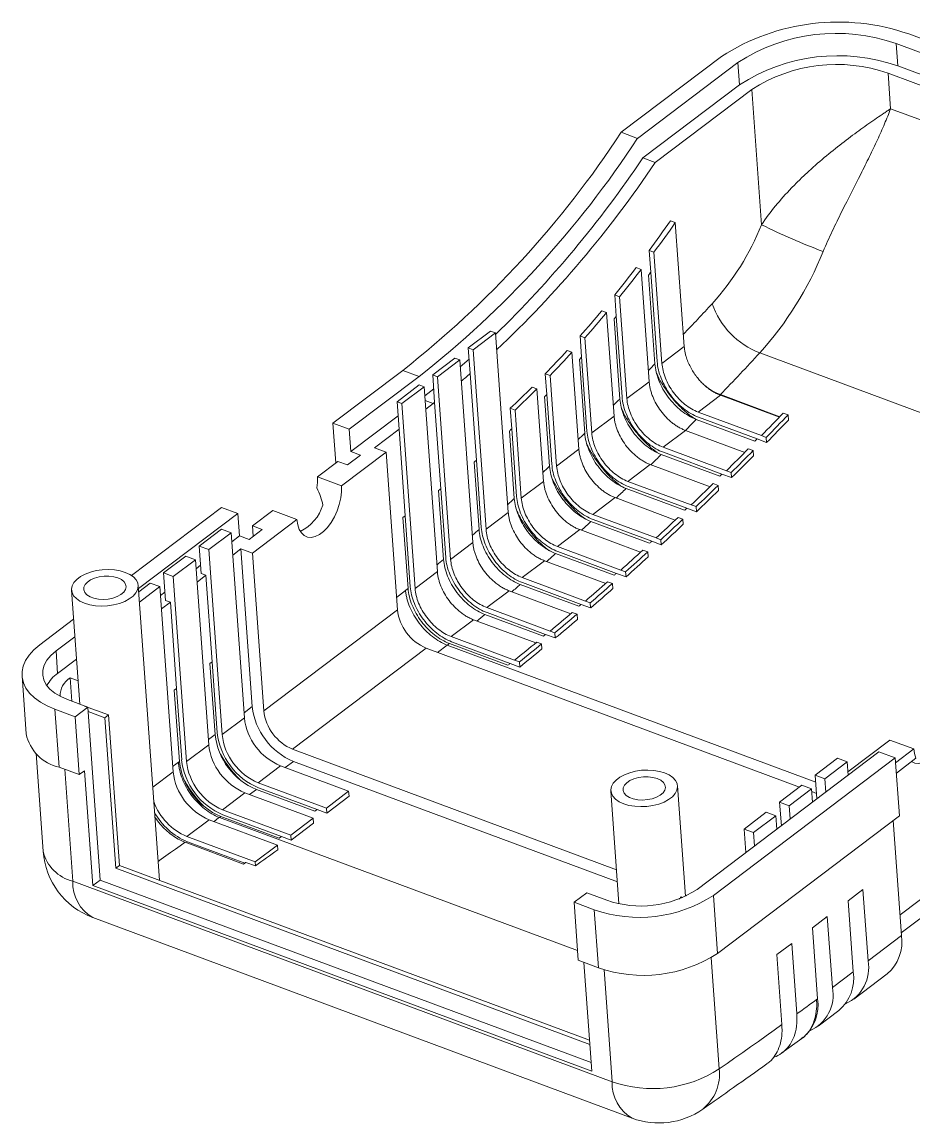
# Model space of a CAD drawing. Header units: inches. Extents: x 1958 to 3526, y 519 to 822.
# Drawn here: x 2236.52 to 2273.22, y 593.51 to 638.81 of the extents above; entities that cross this region are included whole.
import ezdxf

# ---------------------------------------------------------------- set-up
doc = ezdxf.new("R2010")
doc.units = ezdxf.units.IN

msp = doc.modelspace()

# ---------------------------------------------------------------- linework, layer by layer
at = {"color": 7, "linetype": 'Continuous', "lineweight": 15}
for p, q in [((2272.999, 638.32), (2292.026, 631.241)), ((2291.507, 630.848), (2272.48, 637.927)), ((2272.546, 637.007), (2272.48, 637.927)), ((2265.298, 637.395), (2261.175, 634.276)), ((2265.969, 637.145), (2261.846, 634.026)), ((2266.035, 636.224), (2265.969, 637.145)), ((2291.573, 629.928), (2272.546, 637.007)), ((2272.149, 636.707), (2291.176, 629.628)), ((2272.254, 635.243), (2272.149, 636.707)), ((2266.035, 636.224), (2262.062, 633.22)), ((2262.576, 633.029), (2266.548, 636.034)), ((2266.548, 636.034), (2266.947, 630.47)), ((2261.175, 634.276), (2261.846, 634.026)), ((2262.062, 633.22), (2262.576, 633.029)), ((2263.398, 630.56), (2263.201, 630.633)), ((2263.398, 630.56), (2263.764, 625.461)), ((2262.387, 628.514), (2262.322, 629.412)), ((2262.52, 629.339), (2262.322, 629.412)), ((2262.52, 629.339), (2262.848, 624.768)), ((2261.991, 628.635), (2261.793, 628.709)), ((2261.991, 628.635), (2262.323, 624.008)), ((2262.561, 624.749), (2262.299, 628.397)), ((2262.651, 624.841), (2262.387, 628.514)), ((2260.971, 626.704), (2260.908, 627.582)), ((2261.106, 627.509), (2260.908, 627.582)), ((2261.106, 627.509), (2261.407, 623.315)), ((2260.573, 626.859), (2260.375, 626.933)), ((2260.573, 626.859), (2260.879, 622.6)), ((2261.119, 623.3), (2260.883, 626.595)), ((2261.209, 623.389), (2260.971, 626.704)), ((2255.799, 626.094), (2254.883, 625.401)), ((2255.996, 626.021), (2255.799, 626.094)), ((2255.996, 626.021), (2255.08, 625.328)), ((2255.996, 626.021), (2256.527, 618.631)), ((2259.546, 625.031), (2259.484, 625.894)), ((2259.681, 625.821), (2259.484, 625.894)), ((2259.681, 625.821), (2259.962, 621.907)), ((2254.959, 624.344), (2254.883, 625.401)), ((2254.883, 625.401), (2255.08, 625.328)), ((2255.08, 625.328), (2255.611, 617.938)), ((2259.145, 625.223), (2258.947, 625.296)), ((2259.145, 625.223), (2259.431, 621.234)), ((2263.764, 625.461), (2262.848, 624.768)), ((2254.333, 624.986), (2253.417, 624.293)), ((2254.53, 624.912), (2253.614, 624.219)), ((2254.53, 624.912), (2254.333, 624.986)), ((2254.53, 624.912), (2255.07, 617.393)), ((2254.916, 624.945), (2254.551, 624.626)), ((2259.675, 621.893), (2259.457, 624.931)), ((2259.765, 621.98), (2259.546, 625.031)), ((2252.188, 624.479), (2249.316, 622.306)), ((2252.859, 624.229), (2252.188, 624.479)), ((2253.498, 623.163), (2253.417, 624.293)), ((2253.417, 624.293), (2253.614, 624.219)), ((2255.215, 620.78), (2254.959, 624.344)), ((2258.111, 623.49), (2258.05, 624.341)), ((2258.247, 624.267), (2258.05, 624.341)), ((2258.247, 624.267), (2258.515, 620.541)), ((2252.859, 624.229), (2249.987, 622.057)), ((2252.867, 623.877), (2251.951, 623.184)), ((2253.065, 623.803), (2252.867, 623.877)), ((2253.614, 624.219), (2254.154, 616.7)), ((2262.323, 624.008), (2261.407, 623.315)), ((2253.065, 623.803), (2252.148, 623.11)), ((2253.065, 623.803), (2253.611, 616.197)), ((2253.458, 623.721), (2253.091, 623.435)), ((2257.707, 623.719), (2257.51, 623.792)), ((2257.707, 623.719), (2257.981, 619.911)), ((2258.227, 620.53), (2258.021, 623.398)), ((2258.318, 620.614), (2258.111, 623.49)), ((2265.253, 623.455), (2264.337, 622.762)), ((2265.251, 623.479), (2267.694, 622.57)), ((2265.253, 623.455), (2267.678, 622.553)), ((2252.032, 622.054), (2251.951, 623.184)), ((2251.951, 623.184), (2252.148, 623.11)), ((2252.148, 623.11), (2252.695, 615.504)), ((2253.13, 622.885), (2253.438, 623.118)), ((2253.753, 619.606), (2253.498, 623.163)), ((2256.667, 622.074), (2256.607, 622.917)), ((2256.804, 622.843), (2256.607, 622.917)), ((2251.993, 622.603), (2250.053, 621.136)), ((2256.804, 622.843), (2257.064, 619.218)), ((2260.879, 622.6), (2259.962, 621.907)), ((2266.67, 621.566), (2264.262, 622.462)), ((2264.337, 622.762), (2266.942, 621.793)), ((2266.76, 621.657), (2264.352, 622.553)), ((2267.841, 622.723), (2268.039, 622.649)), ((2268.054, 622.436), (2268.039, 622.649)), ((2249.433, 620.668), (2249.316, 622.306)), ((2249.987, 622.057), (2249.316, 622.306)), ((2249.987, 622.057), (2250.053, 621.136)), ((2251.024, 621.292), (2252.032, 622.054)), ((2252.287, 618.498), (2252.032, 622.054)), ((2256.867, 619.291), (2256.667, 622.074)), ((2263.811, 622.009), (2262.895, 621.316)), ((2263.811, 622.009), (2266.254, 621.1)), ((2256.776, 619.21), (2256.577, 621.989)), ((2266.67, 621.566), (2266.76, 621.657)), ((2267.155, 621.51), (2266.76, 621.657)), ((2266.942, 621.793), (2266.942, 621.796)), ((2266.942, 621.796), (2267.139, 621.723)), ((2267.155, 621.51), (2267.139, 621.723)), ((2249.666, 619.73), (2251.498, 621.116)), ((2250.448, 620.989), (2250.053, 621.136)), ((2251.498, 621.116), (2251.024, 621.292)), ((2251.964, 614.63), (2251.498, 621.116)), ((2259.431, 621.234), (2258.515, 620.541)), ((2262.895, 621.316), (2265.5, 620.347)), ((2265.318, 620.211), (2262.91, 621.107)), ((2266.402, 621.249), (2266.599, 621.175)), ((2266.614, 620.963), (2266.599, 621.175)), ((2249.519, 620.732), (2248.679, 620.097)), ((2249.519, 620.732), (2249.913, 620.585)), ((2249.913, 620.585), (2250.448, 620.989)), ((2255.323, 617.932), (2255.124, 620.703)), ((2255.413, 618.011), (2255.215, 620.78)), ((2265.228, 620.122), (2262.82, 621.018)), ((2262.367, 620.605), (2261.45, 619.912)), ((2262.367, 620.605), (2264.828, 619.69)), ((2265.228, 620.122), (2265.318, 620.211)), ((2265.713, 620.064), (2265.318, 620.211)), ((2265.5, 620.347), (2265.5, 620.349)), ((2265.5, 620.349), (2265.698, 620.276)), ((2265.713, 620.064), (2265.698, 620.276)), ((2249.666, 619.73), (2248.679, 620.097)), ((2257.981, 619.911), (2257.064, 619.218)), ((2261.45, 619.912), (2264.056, 618.943)), ((2264.959, 619.818), (2265.156, 619.744)), ((2265.171, 619.533), (2265.156, 619.744)), ((2253.662, 619.537), (2253.694, 619.561)), ((2253.866, 616.697), (2253.662, 619.537)), ((2253.957, 616.773), (2253.753, 619.606)), ((2263.783, 618.721), (2261.375, 619.617)), ((2263.873, 618.807), (2261.465, 619.703)), ((2244.735, 618.841), (2241.03, 616.039)), ((2245.406, 618.592), (2244.735, 618.841)), ((2260.919, 619.244), (2260.003, 618.551)), ((2260.919, 619.244), (2263.399, 618.321)), ((2264.056, 618.943), (2264.056, 618.945)), ((2264.056, 618.945), (2264.253, 618.872)), ((2264.268, 618.66), (2264.253, 618.872)), ((2245.406, 618.592), (2241.315, 615.498)), ((2245.472, 617.671), (2245.406, 618.592)), ((2246.846, 618.711), (2246.006, 618.075)), ((2246.846, 618.711), (2247.833, 618.344)), ((2252.196, 618.428), (2252.287, 618.498)), ((2252.406, 615.504), (2252.196, 618.428)), ((2252.497, 615.577), (2252.287, 618.498)), ((2256.527, 618.631), (2255.611, 617.938)), ((2260.003, 618.551), (2262.608, 617.582)), ((2263.513, 618.429), (2263.71, 618.356)), ((2264.268, 618.66), (2263.873, 618.807)), ((2243.813, 617.251), (2244.729, 617.944)), ((2245.124, 617.797), (2244.729, 617.944)), ((2245.867, 617.524), (2246.401, 617.929)), ((2246.001, 616.958), (2247.833, 618.344)), ((2246.006, 618.075), (2246.401, 617.929)), ((2246.006, 618.075), (2246.037, 617.657)), ((2259.468, 617.925), (2258.552, 617.232)), ((2259.468, 617.925), (2261.967, 616.995)), ((2262.335, 617.362), (2259.927, 618.258)), ((2262.426, 617.446), (2260.018, 618.342)), ((2263.726, 618.145), (2263.71, 618.356)), ((2244.208, 617.104), (2245.124, 617.797)), ((2245.671, 610.182), (2245.124, 617.797)), ((2245.472, 617.671), (2245.151, 617.428)), ((2245.472, 617.671), (2245.867, 617.524)), ((2246.037, 617.657), (2246.039, 617.654)), ((2262.608, 617.582), (2262.608, 617.583)), ((2262.608, 617.583), (2262.805, 617.51)), ((2262.82, 617.299), (2262.805, 617.51)), ((2243.894, 616.121), (2243.813, 617.251)), ((2243.813, 617.251), (2244.208, 617.104)), ((2244.208, 617.104), (2244.755, 609.489)), ((2245.19, 616.879), (2245.527, 617.134)), ((2245.527, 617.134), (2245.993, 610.648)), ((2245.527, 617.134), (2246.001, 616.958)), ((2255.07, 617.393), (2254.154, 616.7)), ((2258.552, 617.232), (2261.157, 616.263)), ((2260.975, 616.127), (2258.567, 617.023)), ((2262.064, 617.083), (2262.262, 617.01)), ((2262.82, 617.299), (2262.426, 617.446)), ((2242.347, 616.142), (2243.264, 616.835)), ((2242.742, 615.996), (2243.658, 616.689)), ((2243.658, 616.689), (2243.264, 616.835)), ((2244.205, 609.073), (2243.658, 616.689)), ((2246.001, 616.958), (2246.466, 610.472)), ((2258.014, 616.648), (2257.098, 615.955)), ((2258.014, 616.648), (2260.534, 615.71)), ((2260.884, 616.046), (2258.476, 616.942)), ((2262.277, 616.8), (2262.262, 617.01)), ((2242.428, 615.013), (2242.347, 616.142)), ((2242.347, 616.142), (2242.742, 615.996)), ((2243.87, 616.459), (2243.685, 616.319)), ((2243.894, 616.121), (2244.092, 616.048)), ((2253.611, 616.197), (2252.695, 615.504)), ((2261.37, 615.98), (2260.975, 616.127)), ((2261.157, 616.263), (2261.157, 616.264)), ((2261.157, 616.264), (2261.354, 616.19)), ((2261.37, 615.98), (2261.354, 616.19)), ((2241.325, 615.369), (2241.798, 615.727)), ((2242.192, 615.58), (2241.798, 615.727)), ((2242.742, 615.996), (2243.289, 608.38)), ((2243.724, 615.77), (2244.092, 616.048)), ((2244.347, 612.492), (2244.092, 616.048)), ((2259.43, 614.771), (2257.022, 615.667)), ((2257.098, 615.955), (2259.703, 614.985)), ((2259.521, 614.849), (2257.113, 615.745)), ((2260.612, 615.779), (2260.81, 615.706)), ((2260.825, 615.496), (2260.81, 615.706)), ((2238.563, 615.434), (2238.9, 610.743)), ((2242.177, 603.496), (2241.306, 615.631)), ((2241.355, 614.946), (2242.192, 615.58)), ((2242.739, 607.965), (2242.192, 615.58)), ((2242.404, 615.351), (2242.219, 615.211)), ((2256.557, 615.412), (2255.641, 614.719)), ((2256.557, 615.412), (2259.098, 614.467)), ((2242.258, 614.661), (2242.626, 614.939)), ((2242.428, 615.013), (2242.626, 614.939)), ((2242.881, 611.383), (2242.626, 614.939)), ((2259.916, 614.703), (2259.521, 614.849)), ((2259.703, 614.985), (2259.703, 614.986)), ((2259.703, 614.986), (2259.901, 614.912)), ((2259.916, 614.703), (2259.901, 614.912)), ((2251.964, 614.63), (2246.466, 610.472)), ((2257.973, 613.538), (2255.565, 614.434)), ((2255.641, 614.719), (2258.247, 613.749)), ((2258.064, 613.614), (2255.656, 614.51)), ((2259.157, 614.517), (2259.355, 614.444)), ((2259.37, 614.234), (2259.355, 614.444)), ((2238.649, 614.238), (2237.253, 613.182)), ((2255.098, 614.217), (2254.181, 613.524)), ((2255.098, 614.217), (2257.66, 613.264)), ((2238.7, 613.52), (2237.924, 612.932)), ((2254.181, 613.524), (2256.787, 612.555)), ((2258.459, 613.467), (2258.064, 613.614)), ((2258.247, 613.749), (2258.247, 613.75)), ((2258.247, 613.75), (2258.444, 613.676)), ((2258.459, 613.467), (2258.444, 613.676)), ((2247.656, 608.889), (2253.153, 613.047)), ((2253.153, 613.047), (2268.51, 607.334)), ((2269.177, 607.534), (2254.02, 613.174)), ((2256.513, 612.346), (2254.105, 613.242)), ((2256.604, 612.419), (2254.196, 613.315)), ((2257.699, 613.297), (2257.897, 613.223)), ((2257.912, 613.014), (2257.897, 613.223)), ((2237.99, 612.012), (2237.924, 612.932)), ((2238.766, 612.599), (2237.99, 612.012)), ((2244.255, 612.422), (2244.347, 612.492)), ((2244.557, 609.563), (2244.347, 612.492)), ((2256.787, 612.555), (2256.787, 612.555)), ((2256.787, 612.555), (2256.984, 612.482)), ((2244.466, 609.493), (2244.255, 612.422)), ((2256.999, 612.272), (2256.604, 612.419)), ((2256.999, 612.272), (2256.984, 612.482)), ((2236.525, 611.903), (2236.696, 609.518)), ((2238.503, 611.821), (2238.831, 611.699)), ((2238.572, 610.865), (2238.503, 611.821)), ((2242.79, 611.313), (2242.881, 611.383)), ((2243, 608.385), (2242.79, 611.313)), ((2243.092, 608.454), (2242.881, 611.383)), ((2238.397, 610.929), (2239.226, 610.621)), ((2237.878, 610.537), (2238.049, 608.152)), ((2237.878, 610.537), (2238.707, 610.228)), ((2239.226, 610.621), (2238.707, 610.228)), ((2238.878, 607.843), (2238.707, 610.228)), ((2239.099, 610.668), (2239.099, 610.668)), ((2240.086, 610.301), (2239.099, 610.668)), ((2239.226, 610.621), (2239.737, 603.508)), ((2239.239, 610.444), (2239.934, 610.186)), ((2240.086, 610.301), (2239.934, 610.186)), ((2240.531, 604.109), (2240.086, 610.301)), ((2239.934, 610.186), (2240.378, 603.993)), ((2244.755, 609.489), (2245.671, 610.182)), ((2243.289, 608.38), (2244.205, 609.073)), ((2260.981, 603.932), (2247.656, 608.889)), ((2272.229, 609.267), (2270.497, 607.957)), ((2273.216, 608.9), (2272.229, 609.267)), ((2273.216, 608.9), (2272.461, 608.329)), ((2237.105, 608.715), (2237.394, 604.689)), ((2271.775, 608.781), (2264.293, 603.121)), ((2272.446, 608.531), (2264.964, 602.872)), ((2269.156, 607.822), (2270.072, 608.515)), ((2270.072, 608.515), (2270.467, 608.369)), ((2271.775, 608.781), (2272.446, 608.531)), ((2272.618, 606.146), (2272.446, 608.531)), ((2272.491, 607.911), (2273.298, 608.521)), ((2238.878, 607.843), (2238.049, 608.152)), ((2239.092, 608.005), (2238.878, 607.843)), ((2239.432, 603.277), (2239.092, 608.005)), ((2243, 608.385), (2242.959, 608.354)), ((2246.242, 607.511), (2247.158, 608.204)), ((2249.961, 607.161), (2247.158, 608.204)), ((2261.017, 603.43), (2247.692, 608.387)), ((2269.551, 607.675), (2270.467, 608.369)), ((2270.467, 608.369), (2270.507, 607.821)), ((2246.242, 607.511), (2249.044, 606.468)), ((2269.551, 607.675), (2269.156, 607.822)), ((2269.226, 606.853), (2269.156, 607.822)), ((2269.59, 607.128), (2269.551, 607.675)), ((2270.505, 607.841), (2270.523, 607.834)), ((2244.776, 606.402), (2245.692, 607.095)), ((2248.495, 606.052), (2245.692, 607.095)), ((2246.165, 607.232), (2248.573, 606.336)), ((2246.257, 607.302), (2248.665, 606.406)), ((2249.044, 606.468), (2249.961, 607.161)), ((2249.976, 606.952), (2249.961, 607.161)), ((2260.748, 607.181), (2261.081, 602.534)), ((2263.817, 602.838), (2263.491, 607.377)), ((2267.69, 606.714), (2268.607, 607.407)), ((2268.085, 606.567), (2269.001, 607.26)), ((2268.607, 607.407), (2269.001, 607.26)), ((2269.001, 607.26), (2269.041, 606.712)), ((2269.009, 607.148), (2269.21, 607.073)), ((2249.059, 606.259), (2249.976, 606.952)), ((2267.76, 605.744), (2267.69, 606.714)), ((2268.085, 606.567), (2267.69, 606.714)), ((2244.776, 606.402), (2247.578, 605.359)), ((2244.791, 606.193), (2247.199, 605.297)), ((2248.665, 606.406), (2248.573, 606.336)), ((2248.665, 606.406), (2249.059, 606.259)), ((2249.059, 606.259), (2249.044, 606.468)), ((2272.618, 606.146), (2265.135, 600.487)), ((2266.224, 605.605), (2267.141, 606.298)), ((2266.619, 605.458), (2267.535, 606.151)), ((2267.141, 606.298), (2267.535, 606.151)), ((2267.535, 606.151), (2267.575, 605.604)), ((2268.124, 606.019), (2268.085, 606.567)), ((2243.31, 605.293), (2244.226, 605.986)), ((2247.029, 604.943), (2244.226, 605.986)), ((2244.645, 606.083), (2244.699, 606.123)), ((2244.645, 606.083), (2259.377, 600.602)), ((2244.699, 606.123), (2247.107, 605.228)), ((2247.578, 605.359), (2248.495, 606.052)), ((2247.593, 605.15), (2248.51, 605.843)), ((2248.51, 605.843), (2248.495, 606.052)), ((2272.702, 601.228), (2272.363, 605.953)), ((2243.31, 605.293), (2246.113, 604.25)), ((2247.199, 605.297), (2247.107, 605.228)), ((2247.199, 605.297), (2247.593, 605.15)), ((2247.593, 605.15), (2247.578, 605.359)), ((2266.619, 605.458), (2266.224, 605.605)), ((2266.294, 604.635), (2266.224, 605.605)), ((2266.659, 604.911), (2266.619, 605.458)), ((2245.638, 604.166), (2243.23, 605.062)), ((2243.325, 605.084), (2245.69, 604.204)), ((2246.113, 604.25), (2247.029, 604.943)), ((2247.043, 604.746), (2247.029, 604.943)), ((2240.531, 604.109), (2240.378, 603.993)), ((2240.378, 603.993), (2259.88, 596.738)), ((2240.531, 604.109), (2259.867, 596.915)), ((2245.73, 604.232), (2246.124, 604.085)), ((2246.124, 604.085), (2246.113, 604.25)), ((2272.694, 601.333), (2276.093, 603.904)), ((2238.612, 603.459), (2260.797, 595.205)), ((2239.432, 603.277), (2239.737, 603.508)), ((2259.933, 595.994), (2239.737, 603.508)), ((2259.959, 595.64), (2239.432, 603.277)), ((2259.234, 602.591), (2259.753, 602.984)), ((2259.753, 602.984), (2260.582, 602.676)), ((2271.117, 603.118), (2270.507, 602.656)), ((2271.328, 600.189), (2271.117, 603.118)), ((2259.234, 602.591), (2260.063, 602.283)), ((2259.234, 602.591), (2259.405, 600.206)), ((2263.707, 602.788), (2263.64, 602.813)), ((2263.863, 602.86), (2263.814, 602.878)), ((2264.964, 602.872), (2265.135, 600.487)), ((2270.507, 602.656), (2270.717, 599.727)), ((2260.234, 599.898), (2260.063, 602.283)), ((2239.437, 601.962), (2261.622, 593.708)), ((2269.651, 602.009), (2269.041, 601.547)), ((2269.862, 599.08), (2269.651, 602.009)), ((2269.041, 601.547), (2269.251, 598.618)), ((2271.328, 600.189), (2272.702, 601.228)), ((2268.185, 600.9), (2267.575, 600.438)), ((2268.394, 597.997), (2268.185, 600.9)), ((2267.575, 600.438), (2267.782, 597.557)), ((2260.234, 599.898), (2259.405, 600.206)), ((2259.637, 600.12), (2259.959, 595.64)), ((2269.862, 599.08), (2270.717, 599.727)), ((2270.741, 598.602), (2272.115, 599.641)), ((2269.21, 598.587), (2269.251, 598.618)), ((2269.275, 597.493), (2270.13, 598.14)), ((2267.783, 596.391), (2268.599, 596.981)), ((2268.609, 596.989), (2268.664, 597.031))]:
    msp.add_line(p, q, dxfattribs=at)
at = {"color": 8, "linetype": 'Continuous', "lineweight": 15}
for p, q in [((2273.679, 634.713), (2272.254, 635.243)), ((2266.872, 625.194), (2283.998, 618.822)), ((2253.438, 623.118), (2253.105, 623.242)), ((2252.302, 615.421), (2251.927, 615.137)), ((2253.622, 612.873), (2254.02, 613.174)), ((2245.993, 610.648), (2245.656, 610.393)), ((2244.466, 609.493), (2244.19, 609.285)), ((2238.281, 608.066), (2238.612, 603.459)), ((2241.902, 607.331), (2242.739, 607.965)), ((2247.353, 608.131), (2247.692, 608.387)), ((2245.887, 607.022), (2246.165, 607.232)), ((2272.641, 602.073), (2276.493, 604.987)), ((2264.879, 600.312), (2265.208, 595.735)), ((2260.797, 595.205), (2260.465, 599.82))]:
    msp.add_line(p, q, dxfattribs=at)
at = {"color": 7, "linetype": 'Continuous', "lineweight": 15, "flags": 128}
for points in [[(2247.833, 618.344), (2247.865, 618.125), (2247.928, 617.937), (2248.018, 617.787), (2248.133, 617.679), (2248.269, 617.617), (2248.422, 617.604), (2248.585, 617.64), (2248.755, 617.723), (2248.924, 617.851), (2249.087, 618.019), (2249.238, 618.222), (2249.373, 618.452), (2249.487, 618.703), (2249.576, 618.965), (2249.636, 619.229), (2249.667, 619.487), (2249.666, 619.73)], [(2240.774, 616.168), (2240.56, 616.232), (2240.325, 616.271), (2240.077, 616.286), (2239.823, 616.274), (2239.574, 616.238), (2239.337, 616.178), (2239.12, 616.095), (2238.931, 615.994), (2238.776, 615.876), (2238.66, 615.747), (2238.588, 615.611), (2238.562, 615.472), (2238.582, 615.336), (2238.649, 615.205), (2238.759, 615.086), (2238.909, 614.983), (2239.094, 614.898), (2239.308, 614.834), (2239.543, 614.795), (2239.792, 614.78), (2240.045, 614.791), (2240.294, 614.828), (2240.532, 614.888), (2240.748, 614.971), (2240.938, 615.072), (2241.093, 615.189), (2241.208, 615.318), (2241.28, 615.454), (2241.307, 615.593), (2241.286, 615.73), (2241.22, 615.86), (2241.109, 615.979), (2240.959, 616.083), (2240.774, 616.168)], [(2240.469, 615.937), (2240.295, 615.986), (2240.102, 616.009), (2239.9, 616.008), (2239.699, 615.98), (2239.512, 615.929), (2239.347, 615.856), (2239.213, 615.766), (2239.119, 615.663), (2239.069, 615.553), (2239.065, 615.442), (2239.108, 615.336), (2239.196, 615.241), (2239.323, 615.161), (2239.484, 615.102), (2239.668, 615.065), (2239.867, 615.054), (2240.07, 615.069), (2240.265, 615.108), (2240.443, 615.171), (2240.593, 615.253), (2240.707, 615.35), (2240.78, 615.457), (2240.807, 615.568), (2240.788, 615.677), (2240.722, 615.779), (2240.614, 615.867), (2240.469, 615.937)], [(2237.878, 610.537), (2237.561, 610.672), (2237.279, 610.83), (2237.037, 611.006), (2236.839, 611.2), (2236.687, 611.407), (2236.583, 611.625), (2236.53, 611.851), (2236.527, 612.081), (2236.576, 612.313), (2236.674, 612.542), (2236.821, 612.765), (2237.015, 612.979), (2237.253, 613.182)], [(2237.924, 612.932), (2237.715, 612.75), (2237.552, 612.556), (2237.44, 612.353), (2237.381, 612.147), (2237.375, 611.94), (2237.422, 611.738), (2237.523, 611.545), (2237.674, 611.363), (2237.873, 611.198), (2238.116, 611.053), (2238.397, 610.929)], [(2273.114, 608.387), (2273.251, 608.322), (2273.405, 608.307), (2273.57, 608.342), (2273.741, 608.425), (2273.912, 608.555), (2274.077, 608.725), (2274.23, 608.931), (2274.366, 609.165), (2274.48, 609.42)], [(2262.959, 607.914), (2262.745, 607.978), (2262.51, 608.017), (2262.262, 608.032), (2262.009, 608.021), (2261.759, 607.984), (2261.522, 607.924), (2261.305, 607.841), (2261.116, 607.74), (2260.961, 607.623), (2260.845, 607.494), (2260.773, 607.357), (2260.747, 607.218), (2260.767, 607.082), (2260.834, 606.952), (2260.944, 606.833), (2261.094, 606.729), (2261.279, 606.644), (2261.493, 606.58), (2261.728, 606.541), (2261.977, 606.526), (2262.23, 606.537), (2262.479, 606.574), (2262.717, 606.634), (2262.934, 606.717), (2263.123, 606.818), (2263.278, 606.935), (2263.393, 607.064), (2263.465, 607.201), (2263.492, 607.34), (2263.471, 607.476), (2263.405, 607.606), (2263.295, 607.725), (2263.144, 607.829), (2262.959, 607.914)], [(2262.654, 607.683), (2262.48, 607.732), (2262.287, 607.756), (2262.085, 607.754), (2261.884, 607.727), (2261.697, 607.675), (2261.532, 607.602), (2261.399, 607.512), (2261.304, 607.409), (2261.254, 607.299), (2261.25, 607.189), (2261.293, 607.082), (2261.381, 606.987), (2261.508, 606.907), (2261.669, 606.848), (2261.853, 606.811), (2262.052, 606.8), (2262.255, 606.815), (2262.45, 606.854), (2262.628, 606.917), (2262.778, 606.999), (2262.892, 607.096), (2262.965, 607.203), (2262.993, 607.314), (2262.973, 607.423), (2262.907, 607.525), (2262.799, 607.613), (2262.654, 607.683)], [(2246.124, 604.085), (2246.239, 604.167), (2246.354, 604.25), (2246.469, 604.332), (2246.584, 604.415), (2246.698, 604.498), (2246.813, 604.581), (2246.928, 604.663), (2247.043, 604.746)], [(2245.638, 604.166), (2245.649, 604.174), (2245.661, 604.183), (2245.672, 604.191), (2245.684, 604.199), (2245.695, 604.207), (2245.707, 604.215), (2245.718, 604.224), (2245.73, 604.232)], [(2268.394, 597.997), (2268.496, 598.071), (2268.598, 598.144), (2268.7, 598.218), (2268.802, 598.291), (2268.904, 598.365), (2269.006, 598.439), (2269.108, 598.513), (2269.21, 598.587)], [(2265.208, 595.735), (2265.53, 595.961), (2265.851, 596.187), (2266.173, 596.413), (2266.495, 596.641), (2266.817, 596.869), (2267.138, 597.098), (2267.46, 597.327), (2267.782, 597.557)]]:
    msp.add_lwpolyline(points, dxfattribs=at)
at = {"color": 8, "linetype": 'Continuous', "lineweight": 15, "flags": 128}
for points in [[(2242.959, 608.354), (2242.907, 608.316), (2242.855, 608.278), (2242.802, 608.24), (2242.75, 608.202), (2242.723, 608.183)], [(2244.415, 605.916), (2244.443, 605.936), (2244.493, 605.973), (2244.544, 606.009), (2244.595, 606.046), (2244.645, 606.083)], [(2242.121, 604.272), (2242.244, 604.359), (2242.441, 604.499), (2242.638, 604.639), (2242.835, 604.78), (2243.033, 604.921), (2243.23, 605.062)]]:
    msp.add_lwpolyline(points, dxfattribs=at)
at = {"color": 7, "linetype": 'Continuous', "lineweight": 15}
for centre, radius, start, end in [((2270.094, 629.992), 8.82, 70.7657, 122.9386), ((2270.019, 630.925), 7.422, 70.6328, 123.0716), ((2270.085, 630.005), 7.422, 70.6328, 123.0716), ((2270.032, 630.679), 6.388, 70.6496, 123.0548), ((2226.72, 656.86), 41.197, 308.1848, 326.7563), ((2227.391, 656.611), 41.197, 308.1848, 326.7563), ((2223.753, 659.004), 46.178, 314.2937, 326.0569), ((2224.428, 658.706), 45.984, 313.441, 326.0561), ((2215.977, 663.683), 57.64, 323.51865, 325.01358), ((2216.174, 663.61), 57.64, 323.51865, 325.01358), ((2256.672, 634.633), 11.086, 318.0438, 337.9471), ((2278.029, 652.568), 24.721, 243.3676, 249.7759), ((2256.272, 634.723), 14.253, 318.0438, 337.9471), ((2219.106, 661.329), 53.724, 321.0856, 322.6136), ((2219.304, 661.256), 53.724, 321.0856, 322.6136), ((2216.608, 662.82), 57.206, 323.0058, 323.1528), ((2268.075, 628.311), 3.341, 199.0402, 248.8974), ((2222.204, 658.786), 49.716, 318.5783, 320.1558), ((2222.401, 658.713), 49.716, 318.5783, 320.1558), ((2219.818, 660.302), 53.126, 320.6197, 320.7709), ((2225.201, 656.096), 45.689, 315.9702, 317.6139), ((2225.398, 656.023), 45.689, 315.9702, 317.6139), ((2168.001, 717.02), 134.935, 316.11377, 317.11575), ((2222.877, 657.684), 49.1, 318.1587, 318.3154), ((2233.198, 649.726), 33.433, 309.7881, 310.6077), ((2228.041, 653.301), 41.703, 313.233, 314.9608), ((2228.239, 653.227), 41.703, 313.233, 314.9608), ((2226.004, 654.754), 44.815, 315.5971, 315.7618), ((2235.105, 647.354), 30.389, 307.1044, 307.2459), ((2172.079, 713.076), 129.262, 315.20778, 315.49176), ((2173.232, 713.674), 131.237, 315.56569, 316.12942), ((2173.429, 713.601), 131.237, 315.56569, 316.12942), ((2228.601, 652.085), 41.09, 312.9094, 313.082), ((2173.315, 713.568), 131.455, 315.54905, 316.11169), ((2176.089, 710.856), 127.224, 314.6511, 315.22456), ((2176.286, 710.783), 127.224, 314.6511, 315.22456), ((2231.214, 649.13), 37.145, 310.066, 310.2498), ((2176.198, 710.723), 127.405, 314.63609, 315.2086), ((2246.638, 619.967), 2.045, 350.7673, 3.6451), ((2178.872, 708.021), 123.251, 313.72013, 314.304), ((2179.07, 707.948), 123.251, 313.72013, 314.304), ((2233.318, 646.5), 33.777, 307.1035, 307.2308), ((2178.95, 707.919), 123.476, 313.70699, 314.28968), ((2247.19, 619.462), 1.789, 295.9193, 342.921), ((2181.552, 705.202), 119.361, 312.77185, 313.36664), ((2180.414, 706.124), 120.788, 313.64694, 313.70623), ((2181.749, 705.128), 119.361, 312.77185, 313.36664), ((2181.656, 705.07), 119.547, 312.76039, 313.35416), ((2184.168, 702.357), 115.496, 311.80475, 312.41131), ((2183.462, 702.839), 116.307, 312.69917, 312.75992), ((2184.365, 702.283), 115.496, 311.80475, 312.41131), ((2184.268, 702.228), 115.687, 311.79519, 312.40067), ((2182.556, 703.856), 117.669, 311.73363, 311.79288), ((2186.751, 699.45), 111.607, 310.81754, 311.43703), ((2186.948, 699.376), 111.607, 310.81754, 311.43703), ((2190.332, 692.884), 99.201, 308.65963, 308.73625), ((2186.841, 699.332), 111.813, 310.80984, 311.42814), ((2185.287, 700.826), 113.59, 310.7474, 310.808), ((2253.913, 614.856), 1.962, 186.6242, 247.2243), ((2189.201, 696.594), 107.844, 309.8091, 310.44197), ((2189.398, 696.52), 107.844, 309.8091, 310.44197), ((2189.331, 696.427), 107.987, 309.80322, 310.4352), ((2193.299, 691.336), 101.169, 309.73696, 309.80412), ((2189.56, 693.783), 103.213, 308.64765, 308.70829), ((2191.577, 693.724), 104.118, 308.7778, 309.42501), ((2191.775, 693.65), 104.118, 308.7778, 309.42501), ((2191.673, 693.597), 104.313, 308.77424, 309.42021), ((2193.523, 690.95), 100.73, 308.70716, 308.77377), ((2238.871, 610.776), 1.517, 125.4936, 150.9257), ((2238.952, 611.084), 0.863, 121.3693, 181.1298), ((2248.761, 610.96), 2.786, 186.4169, 247.4316), ((2248.416, 610.698), 1.962, 186.6242, 247.2243), ((2248.099, 610.459), 2.444, 186.499, 247.3495), ((2238.422, 609.874), 1.762, 191.6583, 257.7898), ((2247.234, 609.805), 2.786, 186.4169, 247.4316), ((2247.326, 609.874), 2.786, 186.4169, 247.4316), ((2247.183, 609.766), 2.444, 186.5044, 247.3442), ((2246.633, 609.35), 2.444, 186.499, 247.3495), ((2274.451, 608.971), 1.238, 183.2699, 201.2886), ((2245.86, 608.765), 2.786, 186.4169, 247.4316), ((2248.916, 611.077), 4.859, 209.3968, 224.8104), ((2245.167, 608.241), 2.444, 186.499, 247.3495), ((2245.768, 608.696), 2.786, 186.4169, 247.4316), ((2245.717, 608.657), 2.444, 186.5044, 247.3442), ((2247.45, 609.969), 4.859, 209.3968, 224.8104), ((2244.264, 607.565), 2.464, 199.7153, 247.2166), ((2244.382, 607.628), 2.755, 209.1931, 247.4319), ((2240.536, 604.914), 3.15, 184.1073, 249.5924), ((2261.986, 606.655), 4.219, 250.5635, 303.1408), ((2261.913, 607.58), 5.61, 250.7523, 302.952), ((2262.961, 603.428), 0.915, 309.772, 317.8248), ((2270.951, 600.974), 1.77, 311.1544, 8.2697), ((2262.086, 605.179), 5.596, 250.6808, 303.0236), ((2269.738, 599.891), 1.617, 294.2019, 10.619), ((2268.966, 599.472), 1.77, 311.1544, 8.2697), ((2268.273, 598.782), 1.617, 294.2019, 10.619), ((2267.5, 598.363), 1.77, 311.1544, 8.2697), ((2262.46, 599.982), 5.058, 250.8024, 302.902), ((2262.721, 596.66), 3.15, 249.5924, 304.9733)]:
    msp.add_arc(centre, radius, start, end, dxfattribs=at)
at = {"color": 8, "linetype": 'Continuous', "lineweight": 15}
for centre, radius, start, end in [((2167.394, 717.798), 133.096, 316.36838, 317.11477), ((2171.248, 714.089), 127.749, 315.4522, 315.62576), ((2173.833, 711.511), 124.097, 314.52183, 314.69799), ((2176.774, 708.481), 119.875, 313.57397, 313.75383), ((2174.923, 710.219), 125.231, 314.30257, 314.57786), ((2179.159, 705.942), 116.391, 312.60842, 312.79115), ((2177.554, 707.491), 121.441, 313.3806, 313.64765), ((2181.947, 702.873), 112.245, 311.62283, 311.80978), ((2184.357, 700.126), 108.591, 310.61664, 310.80733), ((2179.959, 704.921), 117.921, 312.44175, 312.69943), ((2186.901, 697.118), 104.651, 309.58796, 309.78327), ((2182.959, 701.601), 113.446, 311.48382, 311.73358), ((2185.162, 699.074), 110.093, 310.50793, 310.74655), ((2187.565, 696.228), 106.369, 309.51128, 309.7387), ((2239.013, 605.074), 1.665, 193.3995, 256.0486), ((2240.262, 603.393), 1.652, 177.72, 240.0351), ((2263.353, 595.53), 1.866, 308.956, 6.3115), ((2262.448, 595.139), 1.652, 177.72, 240.0351)]:
    msp.add_arc(centre, radius, start, end, dxfattribs=at)
at = {"color": 7, "linetype": 'Continuous', "lineweight": 15}
msp.add_ellipse((2247.368, 619.551), major_axis=(-1.272, 1.697), ratio=0.541533, start_param=3.98506, end_param=4.37495, dxfattribs=at)
for points, knots in [([(2266.947, 630.47), (2267.121, 630.737), (2267.314, 630.995), (2267.727, 631.498), (2267.947, 631.743), (2268.297, 632.105), (2268.415, 632.223), (2268.653, 632.454), (2268.772, 632.566), (2269.132, 632.895), (2269.374, 633.105), (2269.86, 633.509), (2270.104, 633.703), (2270.58, 634.068), (2270.81, 634.239), (2271.257, 634.561), (2271.473, 634.712), (2271.78, 634.923), (2271.879, 634.991), (2272.023, 635.088), (2272.071, 635.12), (2272.164, 635.183), (2272.21, 635.214), (2272.254, 635.243)], [0, 0, 0, 0, 0.125, 0.125, 0.25, 0.25, 0.3125, 0.3125, 0.375, 0.375, 0.5, 0.5, 0.625, 0.625, 0.75, 0.75, 0.875, 0.875, 0.9375, 0.9375, 0.96875, 0.96875, 1, 1, 1, 1]), ([(2269.483, 629.372), (2269.601, 629.655), (2269.727, 629.932), (2269.984, 630.479), (2270.117, 630.75), (2270.516, 631.553), (2270.777, 632.061), (2271.148, 632.797), (2271.268, 633.039), (2271.499, 633.512), (2271.609, 633.741), (2271.816, 634.189), (2271.913, 634.407), (2272.049, 634.727), (2272.093, 634.832), (2272.177, 635.04), (2272.217, 635.143), (2272.254, 635.243)], [0, 0, 0, 0, 0.125, 0.125, 0.25, 0.25, 0.5, 0.5, 0.625, 0.625, 0.75, 0.75, 0.875, 0.875, 0.9375, 0.9375, 1, 1, 1, 1]), ([(2264.597, 623.867), (2264.574, 623.888), (2264.527, 623.931), (2264.461, 623.998), (2264.396, 624.068), (2264.334, 624.141), (2264.244, 624.254), (2264.132, 624.412), (2264.013, 624.619), (2263.915, 624.831), (2263.847, 625.021), (2263.804, 625.186), (2263.777, 625.325), (2263.769, 625.416), (2263.764, 625.461)], [0, 0, 0, 0, 0.050101, 0.099998, 0.14984, 0.199782, 0.249974, 0.374853, 0.500164, 0.624825, 0.750089, 0.833423, 0.916507, 1, 1, 1, 1]), ([(2262.561, 624.749), (2262.569, 624.639), (2262.587, 624.523), (2262.642, 624.293), (2262.679, 624.176), (2262.772, 623.942), (2262.828, 623.825), (2262.954, 623.599), (2263.026, 623.488), (2263.184, 623.274), (2263.269, 623.174), (2263.449, 622.986), (2263.545, 622.898), (2263.743, 622.74), (2263.845, 622.671), (2264.052, 622.551), (2264.158, 622.5), (2264.262, 622.462)], [0, 0, 0, 0, 0.125, 0.125, 0.25, 0.25, 0.375, 0.375, 0.5, 0.5, 0.625, 0.625, 0.75, 0.75, 0.875, 0.875, 1, 1, 1, 1]), ([(2262.651, 624.841), (2262.659, 624.73), (2262.677, 624.617), (2262.732, 624.386), (2262.769, 624.268), (2262.862, 624.034), (2262.917, 623.919), (2263.044, 623.692), (2263.116, 623.58), (2263.272, 623.368), (2263.357, 623.268), (2263.538, 623.079), (2263.634, 622.99), (2263.929, 622.755), (2264.141, 622.631), (2264.352, 622.553)], [0, 0, 0, 0, 0.125, 0.125, 0.25, 0.25, 0.375, 0.375, 0.5, 0.5, 0.625, 0.625, 0.75, 0.75, 1, 1, 1, 1]), ([(2264.337, 622.762), (2264.153, 622.831), (2263.967, 622.939), (2263.708, 623.146), (2263.624, 623.223), (2263.465, 623.389), (2263.392, 623.477), (2263.255, 623.662), (2263.191, 623.761), (2263.081, 623.96), (2263.033, 624.06), (2262.952, 624.266), (2262.919, 624.369), (2262.871, 624.571), (2262.855, 624.67), (2262.848, 624.768)], [0, 0, 0, 0, 0.25, 0.25, 0.375, 0.375, 0.5, 0.5, 0.625, 0.625, 0.75, 0.75, 0.875, 0.875, 1, 1, 1, 1]), ([(2264.213, 622.482), (2264.142, 622.529), (2263.936, 622.664), (2263.615, 622.955), (2263.259, 623.338), (2262.949, 623.766), (2262.736, 624.11), (2262.651, 624.311), (2262.631, 624.356)], [0, 0, 0, 0, 0.108069, 0.314863, 0.521669, 0.730695, 0.939736, 1, 1, 1, 1]), ([(2263.811, 622.009), (2263.788, 622.018), (2263.743, 622.036), (2263.674, 622.067), (2263.605, 622.101), (2263.514, 622.152), (2263.401, 622.223), (2263.225, 622.353), (2263.016, 622.543), (2262.793, 622.809), (2262.605, 623.099), (2262.484, 623.354), (2262.41, 623.558), (2262.368, 623.711), (2262.337, 623.862), (2262.328, 623.959), (2262.323, 624.008)], [0, 0, 0, 0, 0.031382, 0.06276, 0.094216, 0.125828, 0.188332, 0.250729, 0.375282, 0.500237, 0.624844, 0.749855, 0.812615, 0.874835, 0.9371, 1, 1, 1, 1]), ([(2265.253, 623.455), (2265.23, 623.464), (2265.184, 623.482), (2265.115, 623.513), (2265.046, 623.548), (2264.955, 623.599), (2264.842, 623.67), (2264.734, 623.75), (2264.653, 623.817), (2264.615, 623.85), (2264.597, 623.867)], [0, 0, 0, 0, 0.102407, 0.204805, 0.30746, 0.410634, 0.614591, 0.818236, 0.90939, 1, 1, 1, 1]), ([(2264.597, 623.867), (2264.701, 623.781), (2264.81, 623.704), (2265.03, 623.574), (2265.14, 623.52), (2265.251, 623.479)], [0, 0, 0, 0, 0.5, 0.5, 1, 1, 1, 1]), ([(2261.209, 623.389), (2261.217, 623.278), (2261.235, 623.165), (2261.29, 622.935), (2261.328, 622.816), (2261.421, 622.583), (2261.476, 622.468), (2261.603, 622.242), (2261.676, 622.13), (2261.832, 621.919), (2261.916, 621.819), (2262.097, 621.63), (2262.194, 621.542), (2262.39, 621.386), (2262.492, 621.316), (2262.701, 621.196), (2262.805, 621.146), (2262.91, 621.107)], [0, 0, 0, 0, 0.125, 0.125, 0.25, 0.25, 0.375, 0.375, 0.5, 0.5, 0.625, 0.625, 0.75, 0.75, 0.875, 0.875, 1, 1, 1, 1]), ([(2261.119, 623.3), (2261.127, 623.19), (2261.145, 623.077), (2261.2, 622.844), (2261.238, 622.727), (2261.331, 622.494), (2261.386, 622.378), (2261.514, 622.15), (2261.585, 622.04), (2261.742, 621.83), (2261.828, 621.727), (2262.009, 621.539), (2262.104, 621.453), (2262.301, 621.296), (2262.405, 621.225), (2262.611, 621.106), (2262.715, 621.057), (2262.82, 621.018)], [0, 0, 0, 0, 0.125, 0.125, 0.25, 0.25, 0.375, 0.375, 0.5, 0.5, 0.625, 0.625, 0.75, 0.75, 0.875, 0.875, 1, 1, 1, 1]), ([(2262.895, 621.316), (2262.711, 621.384), (2262.526, 621.492), (2262.268, 621.698), (2262.183, 621.775), (2262.025, 621.94), (2261.951, 622.028), (2261.814, 622.212), (2261.751, 622.311), (2261.64, 622.509), (2261.592, 622.609), (2261.51, 622.814), (2261.478, 622.918), (2261.429, 623.119), (2261.414, 623.218), (2261.407, 623.315)], [0, 0, 0, 0, 0.25, 0.25, 0.375, 0.375, 0.5, 0.5, 0.625, 0.625, 0.75, 0.75, 0.875, 0.875, 1, 1, 1, 1]), ([(2262.367, 620.605), (2262.344, 620.614), (2262.298, 620.632), (2262.229, 620.663), (2262.161, 620.697), (2262.069, 620.748), (2261.957, 620.819), (2261.782, 620.948), (2261.573, 621.138), (2261.35, 621.402), (2261.161, 621.692), (2261.04, 621.946), (2260.966, 622.15), (2260.923, 622.303), (2260.893, 622.453), (2260.883, 622.551), (2260.879, 622.6)], [0, 0, 0, 0, 0.031383, 0.062763, 0.094218, 0.125827, 0.188337, 0.25073, 0.37532, 0.500237, 0.624881, 0.749853, 0.812629, 0.87485, 0.937109, 1, 1, 1, 1]), ([(2262.697, 621.074), (2262.663, 621.096), (2262.493, 621.207), (2262.204, 621.467), (2261.845, 621.846), (2261.529, 622.271), (2261.309, 622.626), (2261.215, 622.838), (2261.191, 622.894)], [0, 0, 0, 0, 0.054089, 0.26968, 0.486245, 0.702823, 0.921771, 1, 1, 1, 1]), ([(2259.675, 621.893), (2259.683, 621.783), (2259.701, 621.668), (2259.756, 621.438), (2259.793, 621.322), (2259.887, 621.088), (2259.943, 620.972), (2260.07, 620.747), (2260.142, 620.636), (2260.299, 620.424), (2260.384, 620.325), (2260.564, 620.138), (2260.661, 620.05), (2260.858, 619.894), (2260.959, 619.825), (2261.166, 619.705), (2261.272, 619.655), (2261.375, 619.617)], [0, 0, 0, 0, 0.125, 0.125, 0.25, 0.25, 0.375, 0.375, 0.5, 0.5, 0.625, 0.625, 0.75, 0.75, 0.875, 0.875, 1, 1, 1, 1]), ([(2259.765, 621.98), (2259.773, 621.869), (2259.791, 621.756), (2259.846, 621.526), (2259.884, 621.408), (2259.977, 621.175), (2260.032, 621.06), (2260.159, 620.835), (2260.232, 620.723), (2260.388, 620.513), (2260.473, 620.413), (2260.654, 620.225), (2260.75, 620.137), (2260.946, 619.982), (2261.048, 619.912), (2261.256, 619.792), (2261.361, 619.742), (2261.465, 619.703)], [0, 0, 0, 0, 0.125, 0.125, 0.25, 0.25, 0.375, 0.375, 0.5, 0.5, 0.625, 0.625, 0.75, 0.75, 0.875, 0.875, 1, 1, 1, 1]), ([(2261.45, 619.912), (2261.267, 619.981), (2261.082, 620.088), (2260.824, 620.293), (2260.74, 620.369), (2260.581, 620.534), (2260.507, 620.622), (2260.371, 620.806), (2260.307, 620.904), (2260.196, 621.101), (2260.148, 621.202), (2260.066, 621.406), (2260.033, 621.509), (2259.985, 621.71), (2259.969, 621.809), (2259.962, 621.907)], [0, 0, 0, 0, 0.25, 0.25, 0.375, 0.375, 0.5, 0.5, 0.625, 0.625, 0.75, 0.75, 0.875, 0.875, 1, 1, 1, 1]), ([(2260.919, 619.244), (2260.896, 619.253), (2260.85, 619.271), (2260.781, 619.302), (2260.713, 619.335), (2260.646, 619.373), (2260.578, 619.413), (2260.511, 619.457), (2260.445, 619.505), (2260.314, 619.604), (2260.126, 619.775), (2259.903, 620.039), (2259.714, 620.328), (2259.592, 620.581), (2259.519, 620.785), (2259.476, 620.937), (2259.445, 621.088), (2259.436, 621.185), (2259.431, 621.234)], [0, 0, 0, 0, 0.031596, 0.062965, 0.094184, 0.125332, 0.156488, 0.187729, 0.219135, 0.250782, 0.375397, 0.500274, 0.624939, 0.749869, 0.812655, 0.874873, 0.937122, 1, 1, 1, 1]), ([(2261.191, 619.7), (2261.075, 619.79), (2260.826, 619.983), (2260.475, 620.344), (2260.149, 620.76), (2259.904, 621.137), (2259.794, 621.375), (2259.756, 621.458)], [0, 0, 0, 0, 0.198438, 0.42444, 0.651718, 0.879006, 1, 1, 1, 1]), ([(2258.227, 620.53), (2258.235, 620.421), (2258.253, 620.306), (2258.309, 620.076), (2258.346, 619.96), (2258.44, 619.726), (2258.495, 619.61), (2258.622, 619.385), (2258.694, 619.275), (2258.852, 619.063), (2258.937, 618.964), (2259.117, 618.778), (2259.213, 618.69), (2259.411, 618.534), (2259.512, 618.466), (2259.718, 618.347), (2259.824, 618.297), (2259.927, 618.258)], [0, 0, 0, 0, 0.125, 0.125, 0.25, 0.25, 0.375, 0.375, 0.5, 0.5, 0.625, 0.625, 0.75, 0.75, 0.875, 0.875, 1, 1, 1, 1]), ([(2258.318, 620.614), (2258.326, 620.503), (2258.344, 620.391), (2258.399, 620.161), (2258.437, 620.043), (2258.53, 619.81), (2258.585, 619.696), (2258.712, 619.47), (2258.785, 619.359), (2258.941, 619.149), (2259.026, 619.05), (2259.207, 618.862), (2259.303, 618.775), (2259.499, 618.62), (2259.601, 618.55), (2259.809, 618.43), (2259.913, 618.381), (2260.018, 618.342)], [0, 0, 0, 0, 0.125, 0.125, 0.25, 0.25, 0.375, 0.375, 0.5, 0.5, 0.625, 0.625, 0.75, 0.75, 0.875, 0.875, 1, 1, 1, 1]), ([(2260.003, 618.551), (2259.911, 618.585), (2259.82, 618.629), (2259.638, 618.734), (2259.549, 618.794), (2259.377, 618.931), (2259.293, 619.007), (2259.134, 619.171), (2259.061, 619.258), (2258.924, 619.442), (2258.86, 619.54), (2258.749, 619.737), (2258.701, 619.837), (2258.619, 620.041), (2258.586, 620.144), (2258.538, 620.345), (2258.522, 620.444), (2258.515, 620.541)], [0, 0, 0, 0, 0.125, 0.125, 0.25, 0.25, 0.375, 0.375, 0.5, 0.5, 0.625, 0.625, 0.75, 0.75, 0.875, 0.875, 1, 1, 1, 1]), ([(2259.468, 617.925), (2259.442, 617.935), (2259.39, 617.955), (2259.311, 617.991), (2259.234, 618.032), (2259.157, 618.076), (2259.08, 618.125), (2259.004, 618.178), (2258.867, 618.282), (2258.676, 618.454), (2258.453, 618.718), (2258.264, 619.006), (2258.142, 619.259), (2258.068, 619.463), (2258.025, 619.615), (2257.995, 619.765), (2257.985, 619.862), (2257.981, 619.911)], [0, 0, 0, 0, 0.036092, 0.071902, 0.107545, 0.143137, 0.178796, 0.214637, 0.250775, 0.375418, 0.500269, 0.624962, 0.749865, 0.812663, 0.874883, 0.937128, 1, 1, 1, 1]), ([(2259.72, 618.35), (2259.659, 618.393), (2259.463, 618.533), (2259.156, 618.832), (2258.812, 619.232), (2258.528, 619.641), (2258.387, 619.919), (2258.325, 620.042)], [0, 0, 0, 0, 0.105913, 0.340777, 0.575648, 0.811753, 1, 1, 1, 1]), ([(2256.867, 619.291), (2256.875, 619.181), (2256.893, 619.068), (2256.948, 618.839), (2256.986, 618.721), (2257.08, 618.488), (2257.135, 618.374), (2257.262, 618.149), (2257.335, 618.038), (2257.491, 617.828), (2257.576, 617.729), (2257.757, 617.542), (2257.853, 617.455), (2258.049, 617.3), (2258.15, 617.231), (2258.358, 617.111), (2258.462, 617.062), (2258.567, 617.023)], [0, 0, 0, 0, 0.125, 0.125, 0.25, 0.25, 0.375, 0.375, 0.5, 0.5, 0.625, 0.625, 0.75, 0.75, 0.875, 0.875, 1, 1, 1, 1]), ([(2256.776, 619.21), (2256.784, 619.1), (2256.802, 618.986), (2256.858, 618.757), (2256.895, 618.64), (2256.989, 618.406), (2257.045, 618.291), (2257.172, 618.067), (2257.245, 617.956), (2257.402, 617.745), (2257.486, 617.646), (2257.667, 617.46), (2257.764, 617.373), (2257.96, 617.218), (2258.061, 617.149), (2258.269, 617.029), (2258.373, 616.98), (2258.476, 616.942)], [0, 0, 0, 0, 0.125, 0.125, 0.25, 0.25, 0.375, 0.375, 0.5, 0.5, 0.625, 0.625, 0.75, 0.75, 0.875, 0.875, 1, 1, 1, 1]), ([(2258.552, 617.232), (2258.46, 617.266), (2258.369, 617.309), (2258.187, 617.414), (2258.098, 617.475), (2257.927, 617.61), (2257.843, 617.686), (2257.684, 617.85), (2257.611, 617.937), (2257.474, 618.121), (2257.41, 618.218), (2257.299, 618.415), (2257.25, 618.515), (2257.169, 618.719), (2257.135, 618.822), (2257.087, 619.022), (2257.071, 619.121), (2257.064, 619.218)], [0, 0, 0, 0, 0.125, 0.125, 0.25, 0.25, 0.375, 0.375, 0.5, 0.5, 0.625, 0.625, 0.75, 0.75, 0.875, 0.875, 1, 1, 1, 1]), ([(2258.014, 616.648), (2257.988, 616.658), (2257.936, 616.678), (2257.858, 616.714), (2257.78, 616.754), (2257.703, 616.798), (2257.626, 616.847), (2257.55, 616.9), (2257.414, 617.004), (2257.222, 617.176), (2256.999, 617.439), (2256.81, 617.726), (2256.689, 617.98), (2256.615, 618.183), (2256.572, 618.335), (2256.541, 618.485), (2256.532, 618.582), (2256.527, 618.631)], [0, 0, 0, 0, 0.036094, 0.071907, 0.107552, 0.143146, 0.178803, 0.214642, 0.250774, 0.375439, 0.500269, 0.624983, 0.749864, 0.812671, 0.874892, 0.937133, 1, 1, 1, 1]), ([(2258.195, 617.072), (2258.093, 617.153), (2257.859, 617.341), (2257.525, 617.698), (2257.205, 618.12), (2256.992, 618.452), (2256.907, 618.641), (2256.892, 618.674)], [0, 0, 0, 0, 0.193146, 0.443916, 0.694692, 0.946507, 1, 1, 1, 1]), ([(2255.323, 617.932), (2255.33, 617.822), (2255.349, 617.709), (2255.404, 617.48), (2255.442, 617.362), (2255.536, 617.129), (2255.591, 617.015), (2255.719, 616.79), (2255.791, 616.679), (2255.948, 616.47), (2256.033, 616.37), (2256.214, 616.184), (2256.31, 616.097), (2256.506, 615.942), (2256.608, 615.873), (2256.815, 615.754), (2256.919, 615.705), (2257.022, 615.667)], [0, 0, 0, 0, 0.125, 0.125, 0.25, 0.25, 0.375, 0.375, 0.5, 0.5, 0.625, 0.625, 0.75, 0.75, 0.875, 0.875, 1, 1, 1, 1]), ([(2255.413, 618.011), (2255.421, 617.9), (2255.439, 617.788), (2255.495, 617.559), (2255.533, 617.441), (2255.626, 617.209), (2255.681, 617.094), (2255.809, 616.87), (2255.882, 616.758), (2256.038, 616.549), (2256.123, 616.45), (2256.304, 616.263), (2256.399, 616.177), (2256.595, 616.022), (2256.697, 615.953), (2256.905, 615.834), (2257.009, 615.784), (2257.113, 615.745)], [0, 0, 0, 0, 0.125, 0.125, 0.25, 0.25, 0.375, 0.375, 0.5, 0.5, 0.625, 0.625, 0.75, 0.75, 0.875, 0.875, 1, 1, 1, 1]), ([(2257.098, 615.955), (2257.007, 615.989), (2256.916, 616.032), (2256.734, 616.136), (2256.645, 616.197), (2256.474, 616.332), (2256.39, 616.408), (2256.231, 616.572), (2256.157, 616.658), (2256.02, 616.841), (2255.957, 616.939), (2255.845, 617.135), (2255.797, 617.235), (2255.715, 617.439), (2255.682, 617.542), (2255.634, 617.742), (2255.618, 617.841), (2255.611, 617.938)], [0, 0, 0, 0, 0.125, 0.125, 0.25, 0.25, 0.375, 0.375, 0.5, 0.5, 0.625, 0.625, 0.75, 0.75, 0.875, 0.875, 1, 1, 1, 1]), ([(2256.557, 615.412), (2256.531, 615.422), (2256.479, 615.442), (2256.401, 615.478), (2256.323, 615.518), (2256.246, 615.562), (2256.17, 615.611), (2256.094, 615.664), (2255.957, 615.767), (2255.766, 615.939), (2255.543, 616.202), (2255.354, 616.489), (2255.232, 616.742), (2255.158, 616.945), (2255.115, 617.097), (2255.084, 617.247), (2255.075, 617.344), (2255.07, 617.393)], [0, 0, 0, 0, 0.036096, 0.071911, 0.107558, 0.143152, 0.178809, 0.214645, 0.250773, 0.375454, 0.500269, 0.624999, 0.749863, 0.812677, 0.874899, 0.937137, 1, 1, 1, 1]), ([(2253.866, 616.697), (2253.874, 616.586), (2253.892, 616.474), (2253.947, 616.245), (2253.985, 616.127), (2254.079, 615.895), (2254.134, 615.78), (2254.262, 615.555), (2254.335, 615.444), (2254.492, 615.236), (2254.576, 615.136), (2254.758, 614.95), (2254.853, 614.863), (2255.05, 614.709), (2255.152, 614.64), (2255.359, 614.521), (2255.462, 614.472), (2255.565, 614.434)], [0, 0, 0, 0, 0.125, 0.125, 0.25, 0.25, 0.375, 0.375, 0.5, 0.5, 0.625, 0.625, 0.75, 0.75, 0.875, 0.875, 1, 1, 1, 1]), ([(2253.957, 616.773), (2253.965, 616.662), (2253.983, 616.55), (2254.038, 616.321), (2254.076, 616.203), (2254.17, 615.971), (2254.225, 615.857), (2254.352, 615.632), (2254.425, 615.521), (2254.582, 615.313), (2254.666, 615.214), (2254.847, 615.027), (2254.943, 614.94), (2255.139, 614.786), (2255.241, 614.717), (2255.448, 614.598), (2255.552, 614.548), (2255.656, 614.51)], [0, 0, 0, 0, 0.125, 0.125, 0.25, 0.25, 0.375, 0.375, 0.5, 0.5, 0.625, 0.625, 0.75, 0.75, 0.875, 0.875, 1, 1, 1, 1]), ([(2255.641, 614.719), (2255.55, 614.753), (2255.459, 614.796), (2255.278, 614.9), (2255.189, 614.961), (2255.017, 615.096), (2254.933, 615.171), (2254.775, 615.335), (2254.701, 615.422), (2254.564, 615.604), (2254.5, 615.701), (2254.389, 615.898), (2254.34, 615.998), (2254.259, 616.201), (2254.225, 616.304), (2254.177, 616.504), (2254.161, 616.603), (2254.154, 616.7)], [0, 0, 0, 0, 0.125, 0.125, 0.25, 0.25, 0.375, 0.375, 0.5, 0.5, 0.625, 0.625, 0.75, 0.75, 0.875, 0.875, 1, 1, 1, 1]), ([(2255.098, 614.217), (2255.071, 614.227), (2255.019, 614.248), (2254.941, 614.284), (2254.864, 614.324), (2254.787, 614.368), (2254.71, 614.416), (2254.634, 614.469), (2254.498, 614.573), (2254.307, 614.744), (2254.084, 615.006), (2253.894, 615.294), (2253.773, 615.546), (2253.698, 615.75), (2253.656, 615.901), (2253.625, 616.051), (2253.615, 616.148), (2253.611, 616.197)], [0, 0, 0, 0, 0.036098, 0.071914, 0.107562, 0.143156, 0.178813, 0.214647, 0.250772, 0.375464, 0.500268, 0.625009, 0.749862, 0.812681, 0.874903, 0.93714, 1, 1, 1, 1]), ([(2252.302, 615.421), (2252.307, 615.367), (2252.314, 615.311), (2252.333, 615.199), (2252.345, 615.143), (2252.388, 614.973), (2252.427, 614.857), (2252.523, 614.626), (2252.58, 614.512), (2252.709, 614.29), (2252.783, 614.18), (2252.942, 613.971), (2253.029, 613.871), (2253.211, 613.687), (2253.306, 613.602), (2253.504, 613.448), (2253.607, 613.378), (2253.812, 613.261), (2253.916, 613.212), (2254.02, 613.174)], [0, 0, 0, 0, 0.0625, 0.0625, 0.125, 0.125, 0.25, 0.25, 0.375, 0.375, 0.5, 0.5, 0.625, 0.625, 0.75, 0.75, 0.875, 0.875, 1, 1, 1, 1]), ([(2252.406, 615.504), (2252.414, 615.394), (2252.432, 615.28), (2252.488, 615.051), (2252.525, 614.934), (2252.619, 614.701), (2252.675, 614.587), (2252.802, 614.363), (2252.875, 614.252), (2253.032, 614.042), (2253.117, 613.944), (2253.298, 613.758), (2253.394, 613.671), (2253.59, 613.517), (2253.691, 613.448), (2253.898, 613.329), (2254.002, 613.28), (2254.105, 613.242)], [0, 0, 0, 0, 0.125, 0.125, 0.25, 0.25, 0.375, 0.375, 0.5, 0.5, 0.625, 0.625, 0.75, 0.75, 0.875, 0.875, 1, 1, 1, 1]), ([(2252.497, 615.577), (2252.505, 615.467), (2252.523, 615.354), (2252.579, 615.125), (2252.616, 615.008), (2252.71, 614.776), (2252.765, 614.662), (2252.893, 614.437), (2252.966, 614.326), (2253.122, 614.117), (2253.207, 614.019), (2253.388, 613.832), (2253.484, 613.746), (2253.679, 613.591), (2253.781, 613.522), (2253.988, 613.403), (2254.092, 613.354), (2254.196, 613.315)], [0, 0, 0, 0, 0.125, 0.125, 0.25, 0.25, 0.375, 0.375, 0.5, 0.5, 0.625, 0.625, 0.75, 0.75, 0.875, 0.875, 1, 1, 1, 1]), ([(2254.181, 613.524), (2254.09, 613.558), (2253.999, 613.601), (2253.818, 613.706), (2253.729, 613.766), (2253.558, 613.901), (2253.474, 613.977), (2253.315, 614.14), (2253.242, 614.226), (2253.105, 614.409), (2253.041, 614.506), (2252.929, 614.703), (2252.881, 614.802), (2252.799, 615.005), (2252.766, 615.108), (2252.717, 615.309), (2252.701, 615.407), (2252.695, 615.504)], [0, 0, 0, 0, 0.125, 0.125, 0.25, 0.25, 0.375, 0.375, 0.5, 0.5, 0.625, 0.625, 0.75, 0.75, 0.875, 0.875, 1, 1, 1, 1]), ([(2242.959, 608.354), (2242.963, 608.299), (2242.969, 608.242), (2242.986, 608.129), (2242.997, 608.072), (2243.037, 607.899), (2243.074, 607.782), (2243.166, 607.548), (2243.221, 607.433), (2243.347, 607.208), (2243.419, 607.097), (2243.576, 606.886), (2243.661, 606.785), (2243.841, 606.599), (2243.935, 606.513), (2244.131, 606.358), (2244.233, 606.288), (2244.438, 606.171), (2244.541, 606.121), (2244.645, 606.083)], [0, 0, 0, 0, 0.0625, 0.0625, 0.125, 0.125, 0.25, 0.25, 0.375, 0.375, 0.5, 0.5, 0.625, 0.625, 0.75, 0.75, 0.875, 0.875, 1, 1, 1, 1]), ([(2241.99, 606.098), (2242.01, 606.067), (2242.089, 605.942), (2242.26, 605.742), (2242.495, 605.506), (2242.751, 605.308), (2242.999, 605.157), (2243.159, 605.091), (2243.23, 605.062)], [0, 0, 0, 0, 0.063372, 0.258608, 0.453844, 0.649007, 0.844169, 1, 1, 1, 1]), ([(2268.578, 596.987), (2268.636, 597.025), (2268.789, 597.125), (2268.969, 597.377), (2269.125, 597.711), (2269.21, 598.104), (2269.221, 598.406), (2269.211, 598.572), (2269.21, 598.587)], [0, 0, 0, 0, 0.127644, 0.337249, 0.552932, 0.762536, 0.978218, 1, 1, 1, 1]), ([(2267.443, 596.216), (2267.447, 596.217), (2267.569, 596.245), (2267.768, 596.371), (2268.027, 596.594), (2268.22, 596.893), (2268.359, 597.276), (2268.41, 597.655), (2268.398, 597.917), (2268.394, 597.997)], [0, 0, 0, 0, 0.006731, 0.178243, 0.349754, 0.521313, 0.692873, 0.906924, 1, 1, 1, 1]), ([(2267.782, 597.557), (2267.785, 597.469), (2267.796, 597.237), (2267.753, 596.883), (2267.64, 596.518), (2267.453, 596.213), (2267.291, 596.024), (2267.177, 595.96), (2267.165, 595.953)], [0, 0, 0, 0, 0.126753, 0.335349, 0.549994, 0.75859, 0.973239, 1, 1, 1, 1]), ([(2264.526, 594.079), (2264.946, 594.374), (2265.827, 594.991), (2266.707, 595.62), (2267.167, 595.949)], [0, 0, 0, 0, 0.476629, 1, 1, 1, 1])]:
    msp.add_open_spline(points, degree=3, knots=knots, dxfattribs=at)

doc.saveas('drawing.dxf')
